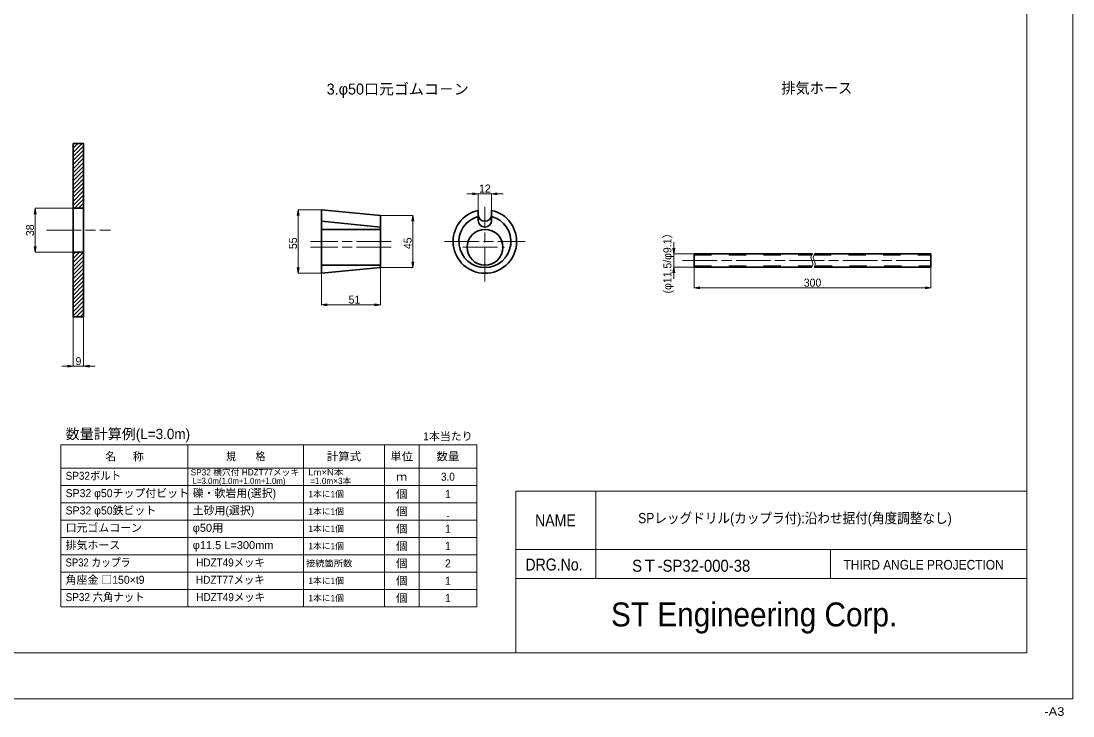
# Model space of a CAD drawing. Units: millimetres at full size, sheet at 1:2.5; some dimension numbers follow another scale. Extents: x 2161 to 3841, y 1207 to 2409.
# Drawn here: x 2930 to 3841, y 1207 to 1808 of the extents above; entities that cross this region are included whole.
import ezdxf
from ezdxf.enums import TextEntityAlignment as Align

# ---------------------------------------------------------------- set-up
doc = ezdxf.new("R2010")
doc.units = ezdxf.units.MM
doc.header["$LTSCALE"] = 2.5
doc.linetypes.add('CHAIN', pattern=[18.5, 12, -1.5, 3.5, -1.5])
doc.linetypes.add('DASHED_SPACED', pattern=[12, 6, -6])
for name, color, linetype, lineweight in [('1 外形線', 7, 'Continuous', 35), ('2 細い実線', 3, 'Continuous', 20), ('3 隠れ線', 2, 'DASHED_SPACED', 13), ('4 中心線', 1, 'CHAIN', 15), ('6 寸法線', 4, 'Continuous', 13), ('7 枠・タイトル', 7, 'Continuous', 13), ('DEFPOINTS_8', 7, 'Continuous', 13)]:
    doc.layers.add(name, color=color, linetype=linetype, lineweight=lineweight)
doc.styles.add('ＭＳ Ｐゴシック', font='')
doc.styles.get('ＭＳ Ｐゴシック').set_extended_font_data('MS PGothic')
pattern_1 = [(45, (2397.657, 717.172), (-1.76777, 1.76777), [])]

# ---------------------------------------------------------------- blocks, each defined once
blk = doc.blocks.new('open_arrow')
at = {"color": 0, "linetype": 'Continuous', "lineweight": -2}
blk.add_lwpolyline([(7.5, 1.25), (0, 0), (7.5, -1.25)], dxfattribs=at)

msp = doc.modelspace()

# ---------------------------------------------------------------- hatches: boundary and pattern name
at = {"layer": '2 細い実線'}
h = msp.add_hatch(dxfattribs=at)
h.set_pattern_fill('USER', color=256, style=0, pattern_type=2)
h.set_pattern_definition(pattern_1)
h.paths.add_polyline_path([(2984.455, 1702.073), (2975.455, 1702.073), (2975.455, 1646.073), (2984.455, 1646.073)])
h = msp.add_hatch(dxfattribs=at)
h.set_pattern_fill('USER', color=256, style=0, pattern_type=2)
h.set_pattern_definition(pattern_1)
h.paths.add_polyline_path([(2984.455, 1608.073), (2975.455, 1608.073), (2975.455, 1552.073), (2984.455, 1552.073)])

# ---------------------------------------------------------------- linework, layer by layer
at = {"layer": '1 外形線'}
for p, q in [((2975.455, 1646.073), (2984.455, 1646.073)), ((3241.357, 1639.823), (3190.357, 1644.823)), ((3190.357, 1644.823), (3190.357, 1589.823)), ((3241.357, 1639.823), (3241.357, 1594.823)), ((3326.055, 1635.573), (3326.055, 1644.215)), ((3337.555, 1635.573), (3337.555, 1644.215)), ((3241.357, 1629.823), (3190.357, 1634.823)), ((3241.357, 1627.823), (3190.357, 1627.823)), ((2975.455, 1608.073), (2984.455, 1608.073)), ((3512.94, 1606.618), (3512.94, 1595.118)), ((3512.94, 1606.618), (3615.44, 1606.618)), ((3617.44, 1606.618), (3717.94, 1606.618)), ((3717.94, 1595.118), (3717.94, 1606.618)), ((3241.357, 1596.823), (3190.357, 1596.823)), ((3241.357, 1594.823), (3190.357, 1589.823)), ((3512.94, 1595.118), (3614.862, 1595.118)), ((3616.862, 1595.118), (3717.94, 1595.118))]:
    msp.add_line(p, q, dxfattribs=at)
msp.add_lwpolyline([(2975.455, 1552.073), (2984.455, 1552.073), (2984.455, 1702.073), (2975.455, 1702.073)], close=True, dxfattribs=at)
msp.add_circle((3331.904, 1612.323), 15.5, dxfattribs=at)
for centre, radius, start, end in [((3331.805, 1617.323), 27.5, 102.06908, 77.93092), ((3331.805, 1640.573), 5.75, 180, 0), ((3331.805, 1617.323), 22.5, 104.80651, 75.19349), ((3331.805, 1635.573), 5.75, 180, 0)]:
    msp.add_arc(centre, radius, start, end, dxfattribs=at)
at = {"layer": '2 細い実線'}
for points in [[(3615.44, 1606.618), (3614.757, 1605.608), (3614.074, 1604.598), (3614.033, 1603.558), (3613.962, 1601.754), (3615.82, 1599.86), (3615.837, 1598.003), (3615.846, 1597.035), (3615.354, 1596.076), (3614.862, 1595.118)], [(3617.44, 1606.618), (3616.757, 1605.608), (3616.074, 1604.598), (3616.033, 1603.558), (3615.962, 1601.754), (3617.82, 1599.86), (3617.837, 1598.003), (3617.846, 1597.035), (3617.354, 1596.076), (3616.862, 1595.118)]]:
    msp.add_open_spline(points, degree=3, knots=[0, 0, 0, 0, 1, 1, 1, 2, 2, 2, 3, 3, 3, 3], dxfattribs=at)
at = {"layer": '3 隠れ線'}
for p, q in [((3512.94, 1605.418), (3614.669, 1605.418)), ((3616.669, 1605.418), (3717.94, 1605.418)), ((3512.94, 1596.318), (3615.441, 1596.318)), ((3617.441, 1596.318), (3717.94, 1596.318))]:
    msp.add_line(p, q, dxfattribs=at)
at = {"layer": '4 中心線'}
for p, q in [((3331.805, 1582.747), (3331.805, 1647.314)), ((2952.292, 1627.073), (3007.693, 1627.073)), ((3250.678, 1617.323), (3180.696, 1617.323)), ((3250.678, 1612.323), (3180.696, 1612.323)), ((3296.814, 1617.323), (3366.796, 1617.323)), ((3312.821, 1612.323), (3348.72, 1612.323)), ((3502.94, 1600.868), (3720.714, 1600.868))]:
    msp.add_line(p, q, dxfattribs=at)
at = {"layer": '6 寸法線'}
for p, q in [((3316.055, 1658.676), (3347.555, 1658.676)), ((3326.055, 1644.278), (3326.055, 1658.856)), ((3337.555, 1644.278), (3337.555, 1658.856)), ((2975.393, 1646.073), (2942.384, 1646.073)), ((2942.564, 1608.073), (2942.564, 1646.073)), ((3190.294, 1644.823), (3169.965, 1644.823)), ((3170.145, 1589.823), (3170.145, 1644.823)), ((3241.419, 1639.823), (3269.572, 1639.823)), ((3269.392, 1594.823), (3269.392, 1639.823)), ((3495.38, 1585.118), (3495.38, 1616.618)), ((2975.393, 1608.073), (2942.384, 1608.073)), ((3512.877, 1606.618), (3495.2, 1606.618)), ((3507.86, 1606.618), (3496.076, 1606.618)), ((3241.357, 1594.761), (3241.357, 1562.365)), ((3241.419, 1594.823), (3269.572, 1594.823)), ((3512.877, 1595.118), (3495.2, 1595.118)), ((3507.86, 1595.118), (3496.076, 1595.118)), ((3512.94, 1595.055), (3512.94, 1577.043)), ((3717.94, 1595.055), (3717.94, 1577.043)), ((3190.294, 1589.823), (3169.965, 1589.823)), ((3190.357, 1589.761), (3190.357, 1562.365)), ((3512.94, 1577.223), (3717.94, 1577.223)), ((3190.357, 1562.545), (3241.357, 1562.545)), ((2975.455, 1551.948), (2975.455, 1509.186)), ((2984.455, 1551.948), (2984.455, 1509.186)), ((2965.455, 1509.366), (2994.455, 1509.366))]:
    msp.add_line(p, q, dxfattribs=at)
at = {"layer": '7 枠・タイトル'}
for p, q in [((3800.89, 2369.457), (3800.89, 1261.457)), ((2964.784, 1441.285), (3324.784, 1441.285)), ((2964.784, 1441.285), (2964.784, 1406.285)), ((3074.784, 1441.285), (3074.784, 1406.285)), ((3174.784, 1441.285), (3174.784, 1406.285)), ((3244.784, 1441.285), (3244.784, 1406.285)), ((3274.784, 1441.285), (3274.784, 1406.285)), ((3324.784, 1441.285), (3324.784, 1301.285)), ((2964.784, 1421.285), (3324.784, 1421.285)), ((2964.784, 1406.285), (3324.784, 1406.285)), ((2964.784, 1406.285), (3324.784, 1406.285)), ((2964.784, 1406.285), (3324.784, 1406.285)), ((2964.784, 1406.285), (2964.784, 1301.285)), ((3074.784, 1406.285), (3074.784, 1301.285)), ((3174.784, 1406.285), (3174.784, 1301.285)), ((3244.784, 1406.285), (3244.784, 1301.285)), ((3274.784, 1406.285), (3274.784, 1301.285)), ((3358.573, 1401.153), (3800.89, 1401.153)), ((3358.573, 1401.153), (3358.573, 1261.457)), ((3427.943, 1401.153), (3427.943, 1325.701)), ((2964.784, 1391.285), (3324.784, 1391.285)), ((2964.784, 1376.285), (3324.784, 1376.285)), ((2964.784, 1361.285), (3324.784, 1361.285)), ((3358.573, 1350.852), (3800.89, 1350.852)), ((3631.021, 1350.852), (3631.021, 1325.701)), ((2964.784, 1346.285), (3324.784, 1346.285)), ((2964.784, 1331.285), (3324.784, 1331.285)), ((3358.573, 1325.701), (3800.89, 1325.701)), ((2964.784, 1316.285), (3324.784, 1316.285)), ((2964.784, 1301.285), (3324.784, 1301.285)), ((2200.89, 1261.457), (3800.89, 1261.457))]:
    msp.add_line(p, q, dxfattribs=at)
at = {"layer": 'DEFPOINTS_8'}
for p in [(3840.89, 2409.457), (2160.89, 1221.457)]:
    msp.add_line(p, (3840.89, 1221.457), dxfattribs=at)

# ---------------------------------------------------------------- block references
at = {"layer": '6 寸法線', "xscale": 0.667, "yscale": 0.667}
for p, rotation in [((3326.055, 1658.676), 180), ((2942.564, 1646.073), 270), ((3170.145, 1644.823), 270), ((3269.392, 1639.823), 270), ((2942.564, 1608.073), 90), ((3495.38, 1606.618), 90), ((3170.145, 1589.823), 90), ((3269.392, 1594.823), 90), ((3495.38, 1595.118), 270), ((3717.94, 1577.223), 180), ((3241.357, 1562.545), 180), ((2975.455, 1509.366), 180)]:
    msp.add_blockref('open_arrow', p, dxfattribs=dict(at, rotation=rotation))
for p in [(3337.555, 1658.676), (3512.94, 1577.223), (3190.357, 1562.545), (2984.455, 1509.366)]:
    msp.add_blockref('open_arrow', p, dxfattribs=at)

# ---------------------------------------------------------------- texts
at = {"layer": '6 寸法線', "style": 'ＭＳ Ｐゴシック'}
for s, p in [('12', (3331.805, 1663.176)), ('300', (3615.44, 1581.723)), ('51', (3218.857, 1567.045)), ('9', (2979.955, 1513.866))]:
    msp.add_text(s, height=6.928, dxfattribs=at).set_placement(p, align=Align.MIDDLE_CENTER)
for s, p in [('38', (2938.064, 1627.073)), ('(φ11.5/φ9.1）', (3489.786, 1600.868)), ('55', (3165.645, 1615.823)), ('45', (3264.892, 1615.823))]:
    msp.add_text(s, height=6.928, rotation=90, dxfattribs=at).set_placement(p, align=Align.MIDDLE_CENTER)
at = {"layer": '7 枠・タイトル', "style": 'ＭＳ Ｐゴシック'}
for s, height, p in [('3.φ50口元ゴムコ－ン', 9.501, (3317.851, 1749.256)), ('1本に1個', 5.444, (3209.784, 1398.785)), ('1本に1個', 5.444, (3209.784, 1383.785)), ('1本に1個', 5.444, (3209.784, 1368.785)), ('1本に1個', 5.444, (3209.784, 1353.785)), ('1本に1個', 5.444, (3209.784, 1323.785)), ('1本に1個', 5.444, (3209.784, 1308.785))]:
    msp.add_text(s, height=height, dxfattribs=at).set_placement(p, align=Align.MIDDLE_RIGHT)
for s, height, width, p in [('排気ホース', 9.501, 0.95, (3649.908, 1750.125)), ('Lm×N本', 5.444, 1.15, (3209.53, 1417.614)), ('接続箇所数', 5.444, 1.05, (3217.015, 1338.785))]:
    msp.add_text(s, height=height, dxfattribs=dict(at, width=width)).set_placement(p, align=Align.MIDDLE_RIGHT)
for s, height, p in [('数量計算例(L=3.0m)', 8.908, (2968.856, 1443.653)), ('SP32 φ50チップ付ビット', 6.928, (2968.856, 1394.032)), ('礫・軟岩用(選択)', 6.928, (3078.856, 1394.032)), ('SP32 φ50鉄ビット', 6.928, (2968.856, 1379.032)), ('土砂用(選択)', 6.928, (3078.856, 1379.032)), ('口元ゴムコーン', 6.928, (2968.856, 1364.032)), ('排気ホース', 6.928, (2968.856, 1349.032)), ('角座金 □150×t9', 6.928, (2968.856, 1319.032))]:
    msp.add_text(s, height=height, dxfattribs=at).set_placement(p, align=Align.BOTTOM_LEFT)
for s, height, p in [('1本当たり', 6.928, (3299.784, 1448.785)), ('名\u3000  称', 6.928, (3019.784, 1431.285)), ('SP32 横穴付 HDZT77メッキ', 5.444, (3124.121, 1417.618)), (' =1.0m×3本', 5.444, (3197.371, 1410.114)), ('ｍ', 6.928, (3259.784, 1413.785)), ('1', 6.928, (3299.784, 1398.785)), ('1', 6.928, (3299.784, 1368.785)), ('1', 6.928, (3299.784, 1353.785)), ('2', 6.928, (3299.784, 1338.785)), ('1', 6.928, (3299.784, 1323.785)), ('1', 6.928, (3299.784, 1308.785))]:
    msp.add_text(s, height=height, dxfattribs=at).set_placement(p, align=Align.MIDDLE_CENTER)
for s, height, width, p in [('規\u3000\u3000格', 6.928, 0.9, (3124.784, 1431.285)), ('計算式', 6.928, 1.05, (3209.784, 1431.285)), ('単位', 6.928, 1.05, (3259.784, 1431.285)), ('数量', 6.928, 1.05, (3299.784, 1431.285)), ('L=3.0m(1.0m+1.0m+1.0m)', 5.444, 0.95, (3118.964, 1410.114)), ('3.0', 6.928, 0.95, (3299.784, 1413.785)), ('個', 6.928, 1.05, (3259.784, 1398.785)), ('個', 6.928, 1.05, (3259.784, 1383.785)), ('-', 6.928, 1.05, (3299.784, 1380.325)), ('SPレッグドリル(カップラ付):沿わせ据付(角度調整なし)', 8.908, 0.9, (3600.194, 1377.99)), ('個', 6.928, 1.05, (3259.784, 1368.785)), ('個', 6.928, 1.05, (3259.784, 1353.785)), ('個', 6.928, 1.05, (3259.784, 1338.785)), ('個', 6.928, 1.05, (3259.784, 1323.785)), ('個', 6.928, 1.05, (3259.784, 1308.785))]:
    msp.add_text(s, height=height, dxfattribs=dict(at, width=width)).set_placement(p, align=Align.MIDDLE_CENTER)
for s, height, width, p in [('SP32ボルト', 6.928, 0.95, (2968.856, 1409.032)), ('NAME', 10.37, 0.9, (3375.195, 1367.76)), ('φ50用', 6.928, 1.05, (3078.856, 1364.032)), ('φ11.5 L=300mm', 6.928, 1.05, (3078.856, 1349.032)), ('SP32 カップラ', 6.928, 0.9, (2968.856, 1334.032)), ('HDZT49メッキ', 6.928, 0.95, (3081.829, 1334.032)), ('DRG.No.', 10.37, 0.9, (3366.856, 1329.492)), ('SＴ-SP32-000-38', 10.37, 0.95, (3459.272, 1328.445)), ('THIRD ANGLE PROJECTION', 8.297, 0.95, (3642.273, 1330.981)), ('HDZT77メッキ', 6.928, 0.95, (3081.703, 1319.032)), ('SP32 六角ナット', 6.928, 0.95, (2968.856, 1304.032)), ('HDZT49メッキ', 6.928, 0.95, (3081.981, 1304.032)), ('ST Engineering Corp.', 20.74, 0.95, (3440.966, 1277.988))]:
    msp.add_text(s, height=height, dxfattribs=dict(at, width=width)).set_placement(p, align=Align.BOTTOM_LEFT)
at = {"layer": 'DEFPOINTS_8', "style": 'ＭＳ Ｐゴシック', "width": 1.15}
msp.add_text('-A3', height=7.423, dxfattribs=at).set_placement((3816.084, 1204.632), align=Align.BOTTOM_LEFT)

doc.saveas('drawing.dxf')
